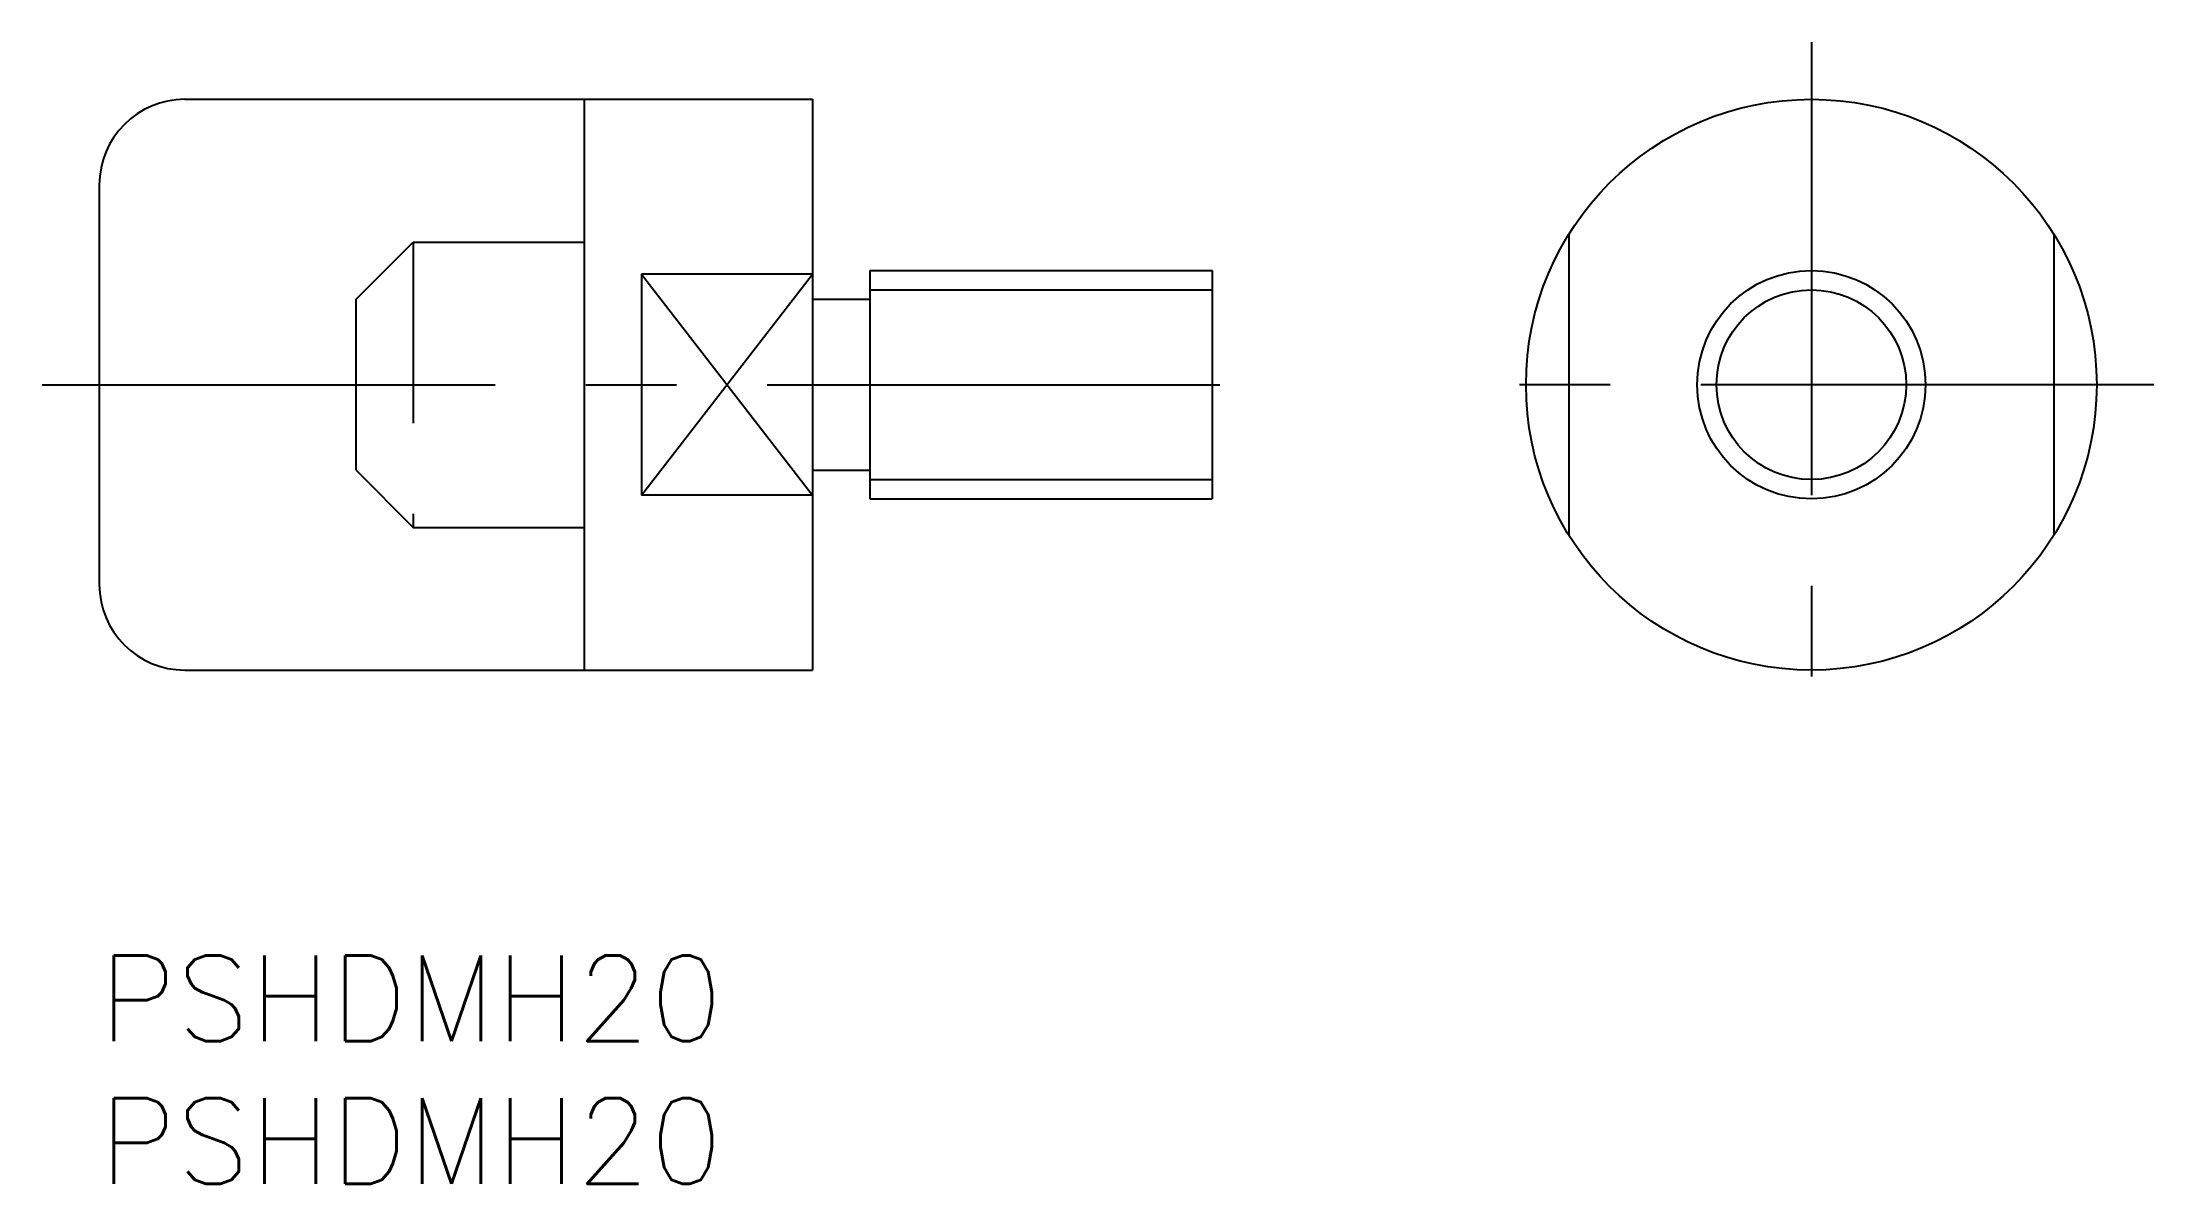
# Model space of a CAD drawing. Extents: x -2 to 72, y -8 to 32.
import ezdxf

# ---------------------------------------------------------------- set-up
doc = ezdxf.new("R2010")
doc.units = 0
doc.header["$LTSCALE"] = 0.5
doc.linetypes.add('CENTER', pattern=[50.8, 31.75, -6.35, 6.35, -6.35])
doc.linetypes.add('DASHED', pattern=[19.05, 12.7, -6.35])
for name, color, linetype in [('MSM_CENTER', 1, 'CENTER'), ('MSM_CONTINUOUS', 7, 'CONTINUOUS'), ('MSM_DASHED', 4, 'DASHED'), ('MSM_NARROW', 5, 'CONTINUOUS'), ('MSM_PART_NUMBER', 7, 'CONTINUOUS')]:
    doc.layers.add(name, color=color, linetype=linetype)
doc.styles.get("Standard").update_dxf_attribs({"font": 'txt.shx', "height": 3, "bigfont": 'bigfont.shx'})

# ---------------------------------------------------------------- blocks, each defined once
blk = doc.blocks.new('*U3')
at = {"layer": 'MSM_PART_NUMBER'}
blk.add_text('PSHDMH20', height=3, dxfattribs=at).set_placement((0, -3))
blk = doc.blocks.new('*U4')
at = {"layer": 'MSM_PART_NUMBER'}
blk.add_text('PSHDMH20', height=3, dxfattribs=at).set_placement((0, -8))

msp = doc.modelspace()

# ---------------------------------------------------------------- linework, layer by layer
at = {"layer": 'MSM_CENTER'}
for p, q in [((60, 32), (60, 8)), ((-2, 20), (41, 20)), ((72, 20), (48, 20))]:
    msp.add_line(p, q, dxfattribs=at)
at = {"layer": 'MSM_CONTINUOUS'}
for p, q in [((3, 30), (25, 30)), ((17, 10), (17, 30)), ((25, 30), (25, 10)), ((0, 27), (0, 13)), ((51.5, 25.267827), (51.5, 14.732173)), ((68.5, 25.267827), (68.5, 14.732173)), ((19, 23.872983), (19, 16.127017)), ((25, 23.872983), (19, 23.872983)), ((27, 24), (39, 24)), ((27, 24), (27, 16)), ((39, 24), (39, 16)), ((25, 23), (27, 23)), ((25, 17), (27, 17)), ((25, 16.127017), (19, 16.127017)), ((27, 16), (39, 16)), ((3, 10), (25, 10))]:
    msp.add_line(p, q, dxfattribs=at)
for radius in [10, 4]:
    msp.add_circle((60, 20), radius, dxfattribs=at)
for centre, start, end in [((3, 27), 90, 180), ((3, 13), 180, 270)]:
    msp.add_arc(centre, 3, start, end, dxfattribs=at)
at = {"layer": 'MSM_DASHED'}
for p, q in [((9, 23), (11, 25)), ((11, 25), (17, 25)), ((11, 25), (11, 15)), ((9, 17), (9, 23)), ((9, 17), (11, 15)), ((11, 15), (17, 15))]:
    msp.add_line(p, q, dxfattribs=at)
at = {"layer": 'MSM_NARROW'}
for p, q in [((19, 16.127017), (25, 23.872983)), ((19, 23.872983), (25, 16.127017)), ((27, 23.3235), (39, 23.3235)), ((27, 16.6765), (39, 16.6765))]:
    msp.add_line(p, q, dxfattribs=at)
msp.add_circle((60, 20), 3.3235, dxfattribs=at)

# ---------------------------------------------------------------- block references
at = {"layer": 'MSM_CONTINUOUS'}
for name in ['*U3', '*U4']:
    msp.add_blockref(name, (0, 0), dxfattribs=at)

doc.saveas('drawing.dxf')
